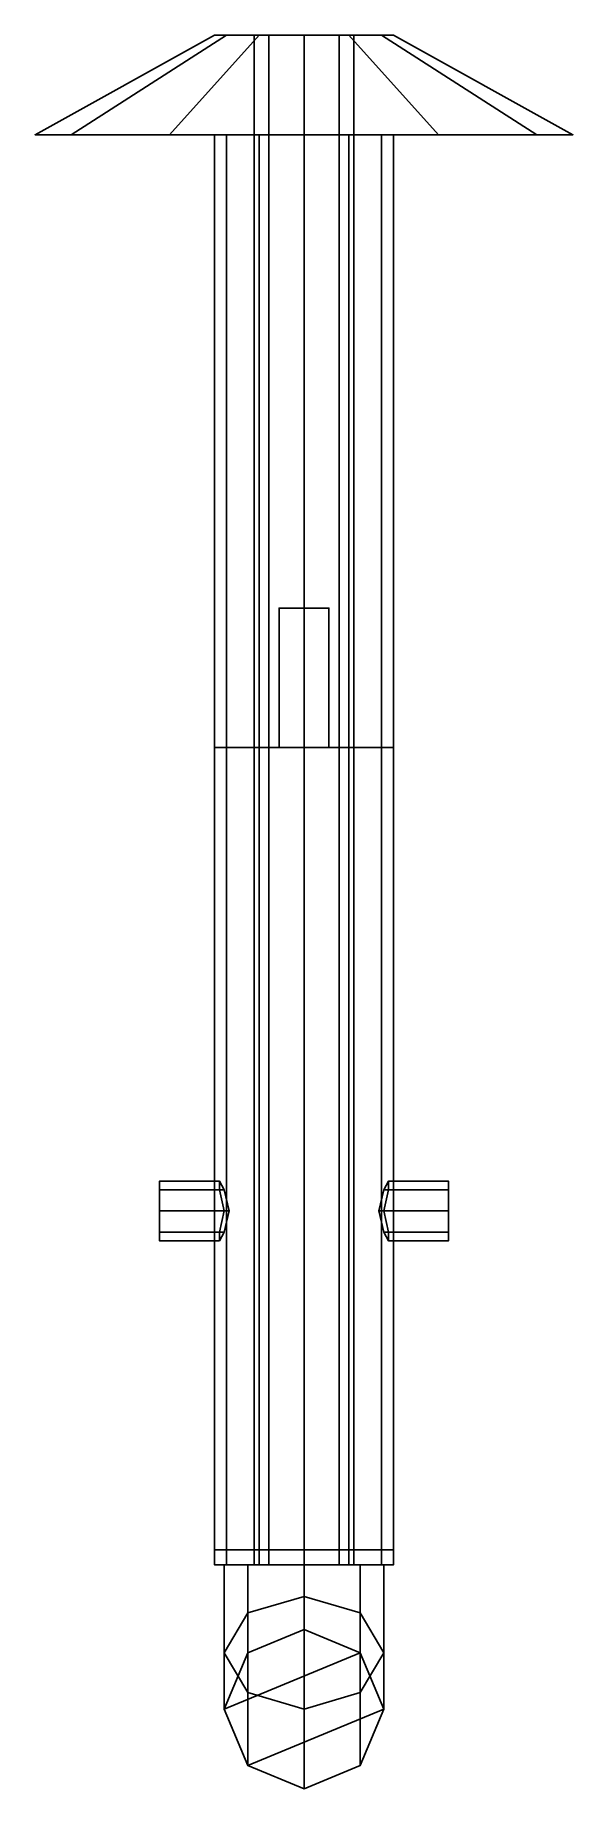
# Model space of a CAD drawing. Extents: x -0.54 to 0.54, y -1.16 to 2.36.
import ezdxf

# ---------------------------------------------------------------- set-up
doc = ezdxf.new("R2010")
doc.units = 0
doc.layers.add('LAUNCHER', color=1, linetype='CONTINUOUS')

msp = doc.modelspace()

# ---------------------------------------------------------------- linework, layer by layer
at = {"layer": 'LAUNCHER'}
for points in [[(-0.4677, 2.16, -0.25), (-0.54, 2.16, 0.02), (-0.18, 2.36, 0.02), (-0.1559, 2.36, -0.07)], [(-0.54, 2.16, 0.02), (-0.4677, 2.16, 0.29), (-0.1559, 2.36, 0.11), (-0.18, 2.36, 0.02)], [(-0.27, 2.16, -0.4477), (-0.4677, 2.16, -0.25), (-0.1559, 2.36, -0.07), (-0.09, 2.36, -0.1359)], [(-0.4677, 2.16, 0.29), (-0.27, 2.16, 0.4877), (-0.09, 2.36, 0.1759), (-0.1559, 2.36, 0.11)], [(0, 2.16, -0.52), (-0.27, 2.16, -0.4477), (-0.09, 2.36, -0.1359), (0, 2.36, -0.16)], [(-0.27, 2.16, 0.4877), (0, 2.16, 0.56), (0, 2.36, 0.2), (-0.09, 2.36, 0.1759)], [(-0.1559, 2.36, -0.07), (-0.18, 2.36, 0.02), (-0.1, 2.36, 0.02), (-0.0707, 2.36, -0.0507)], [(-0.18, 2.36, 0.02), (-0.1559, 2.36, 0.11), (-0.0707, 2.36, 0.0907), (-0.1, 2.36, 0.02)], [(-0.09, 2.36, -0.1359), (-0.1559, 2.36, -0.07), (-0.0707, 2.36, -0.0507)], [(-0.1559, 2.36, 0.11), (-0.09, 2.36, 0.1759), (-0.0707, 2.36, 0.0907)], [(-0.1, 2.36, 0.02), (-0.0707, 2.36, 0.0907), (-0.0707, 0.93, 0.0907), (-0.1, 0.93, 0.02)], [(-0.0707, 2.36, -0.0507), (-0.1, 2.36, 0.02), (-0.1, -0.71, 0.02), (-0.0707, -0.71, -0.0507)], [(0, 2.36, -0.16), (-0.09, 2.36, -0.1359), (-0.0707, 2.36, -0.0507), (0, 2.36, -0.08)], [(-0.09, 2.36, 0.1759), (0, 2.36, 0.2), (0, 2.36, 0.12), (-0.0707, 2.36, 0.0907)], [(-0.0707, 2.36, 0.0907), (0, 2.36, 0.12), (0, 0.93, 0.12), (-0.0707, 0.93, 0.0907)], [(0, 2.36, -0.08), (-0.0707, 2.36, -0.0507), (-0.0707, -0.71, -0.0507), (0, -0.71, -0.08)], [(0.27, 2.16, -0.4477), (0, 2.16, -0.52), (0, 2.36, -0.16), (0.09, 2.36, -0.1359)], [(0, 2.16, 0.56), (0.27, 2.16, 0.4877), (0.09, 2.36, 0.1759), (0, 2.36, 0.2)], [(0, 2.36, 0.12), (0.0707, 2.36, 0.0907), (0.0707, 0.93, 0.0907), (0, 0.93, 0.12)], [(0.0707, 2.36, -0.0507), (0, 2.36, -0.08), (0, -0.71, -0.08), (0.0707, -0.71, -0.0507)], [(0.09, 2.36, -0.1359), (0, 2.36, -0.16), (0, 2.36, -0.08), (0.0707, 2.36, -0.0507)], [(0, 2.36, 0.2), (0.09, 2.36, 0.1759), (0.0707, 2.36, 0.0907), (0, 2.36, 0.12)], [(0.0707, 2.36, 0.0907), (0.1, 2.36, 0.02), (0.1, 0.93, 0.02), (0.0707, 0.93, 0.0907)], [(0.1, 2.36, 0.02), (0.0707, 2.36, -0.0507), (0.0707, -0.71, -0.0507), (0.1, -0.71, 0.02)], [(0.1559, 2.36, -0.07), (0.09, 2.36, -0.1359), (0.0707, 2.36, -0.0507)], [(0.18, 2.36, 0.02), (0.1559, 2.36, -0.07), (0.0707, 2.36, -0.0507), (0.1, 2.36, 0.02)], [(0.09, 2.36, 0.1759), (0.1559, 2.36, 0.11), (0.0707, 2.36, 0.0907)], [(0.1559, 2.36, 0.11), (0.18, 2.36, 0.02), (0.1, 2.36, 0.02), (0.0707, 2.36, 0.0907)], [(0.4677, 2.16, -0.25), (0.27, 2.16, -0.4477), (0.09, 2.36, -0.1359), (0.1559, 2.36, -0.07)], [(0.27, 2.16, 0.4877), (0.4677, 2.16, 0.29), (0.1559, 2.36, 0.11), (0.09, 2.36, 0.1759)], [(0.54, 2.16, 0.02), (0.4677, 2.16, -0.25), (0.1559, 2.36, -0.07), (0.18, 2.36, 0.02)], [(0.4677, 2.16, 0.29), (0.54, 2.16, 0.02), (0.18, 2.36, 0.02), (0.1559, 2.36, 0.11)], [(-0.18, 2.16, 0.02), (-0.1559, 2.16, 0.11), (-0.4677, 2.16, 0.29), (-0.54, 2.16, 0.02)], [(-0.1559, 2.16, -0.07), (-0.18, 2.16, 0.02), (-0.54, 2.16, 0.02), (-0.4677, 2.16, -0.25)], [(-0.1559, 2.16, 0.11), (-0.09, 2.16, 0.1759), (-0.27, 2.16, 0.4877), (-0.4677, 2.16, 0.29)], [(-0.09, 2.16, -0.1359), (-0.1559, 2.16, -0.07), (-0.4677, 2.16, -0.25), (-0.27, 2.16, -0.4477)], [(-0.09, 2.16, 0.1759), (0, 2.16, 0.2), (0, 2.16, 0.56), (-0.27, 2.16, 0.4877)], [(0, 2.16, -0.16), (-0.09, 2.16, -0.1359), (-0.27, 2.16, -0.4477), (0, 2.16, -0.52)], [(-0.1559, 2.16, 0.11), (-0.18, 2.16, 0.02), (-0.18, 0.93, 0.02), (-0.1559, 0.93, 0.11)], [(-0.18, 2.16, 0.02), (-0.1559, 2.16, -0.07), (-0.1559, -0.71, -0.07), (-0.18, -0.71, 0.02)], [(-0.09, 2.16, 0.1759), (-0.1559, 2.16, 0.11), (-0.1559, 0.93, 0.11), (-0.09, 0.93, 0.1759)], [(-0.1559, 2.16, -0.07), (-0.09, 2.16, -0.1359), (-0.09, -0.71, -0.1359), (-0.1559, -0.71, -0.07)], [(0, 2.16, 0.2), (-0.09, 2.16, 0.1759), (-0.09, 0.93, 0.1759), (0, 0.93, 0.2)], [(-0.09, 2.16, -0.1359), (0, 2.16, -0.16), (0, -0.71, -0.16), (-0.09, -0.71, -0.1359)], [(0.09, 2.16, 0.1759), (0, 2.16, 0.2), (0, 0.93, 0.2), (0.09, 0.93, 0.1759)], [(0, 2.16, -0.16), (0.09, 2.16, -0.1359), (0.09, -0.71, -0.1359), (0, -0.71, -0.16)], [(0, 2.16, 0.2), (0.09, 2.16, 0.1759), (0.27, 2.16, 0.4877), (0, 2.16, 0.56)], [(0.09, 2.16, -0.1359), (0, 2.16, -0.16), (0, 2.16, -0.52), (0.27, 2.16, -0.4477)], [(0.1559, 2.16, 0.11), (0.09, 2.16, 0.1759), (0.09, 0.93, 0.1759), (0.1559, 0.93, 0.11)], [(0.09, 2.16, -0.1359), (0.1559, 2.16, -0.07), (0.1559, -0.71, -0.07), (0.09, -0.71, -0.1359)], [(0.1559, 2.16, -0.07), (0.09, 2.16, -0.1359), (0.27, 2.16, -0.4477), (0.4677, 2.16, -0.25)], [(0.09, 2.16, 0.1759), (0.1559, 2.16, 0.11), (0.4677, 2.16, 0.29), (0.27, 2.16, 0.4877)], [(0.18, 2.16, 0.02), (0.1559, 2.16, 0.11), (0.1559, 0.93, 0.11), (0.18, 0.93, 0.02)], [(0.1559, 2.16, -0.07), (0.18, 2.16, 0.02), (0.18, -0.71, 0.02), (0.1559, -0.71, -0.07)], [(0.18, 2.16, 0.02), (0.1559, 2.16, -0.07), (0.4677, 2.16, -0.25), (0.54, 2.16, 0.02)], [(0.1559, 2.16, 0.11), (0.18, 2.16, 0.02), (0.54, 2.16, 0.02), (0.4677, 2.16, 0.29)], [(-0.05, 1.21, 0.29), (-0.05, 1.21, 0.1866), (-0.05, 0.93, 0.1866), (-0.05, 0.93, 0.29)], [(0.05, 1.21, 0.29), (0.05, 1.21, 0.1866), (0, 1.21, 0.2), (-0.05, 1.21, 0.29)], [(0.05, 0.93, 0.29), (0.05, 1.21, 0.29), (-0.05, 1.21, 0.29), (-0.05, 0.93, 0.29)], [(-0.05, 1.21, 0.29), (0, 1.21, 0.2), (-0.05, 1.21, 0.1866), (-0.05, 1.21, 0.29)], [(0.05, 0.93, 0.1866), (0.05, 1.21, 0.1866), (0.05, 1.21, 0.29), (0.05, 0.93, 0.29)], [(-0.1, 0.93, 0.02), (-0.18, 0.93, 0.02), (-0.18, -0.68, 0.02), (-0.1, -0.68, 0.02)], [(-0.1, 0.93, 0.02), (-0.0707, 0.93, 0.0907), (-0.1559, 0.93, 0.11), (-0.18, 0.93, 0.02)], [(-0.0707, 0.93, 0.0907), (-0.0707, 0.93, 0.0907), (-0.09, 0.93, 0.1759), (-0.1559, 0.93, 0.11)], [(-0.0707, 0.93, 0.0907), (0, 0.93, 0.12), (0, 0.93, 0.2), (-0.09, 0.93, 0.1759)], [(-0.05, 0.93, 0.29), (0, 0.93, 0.2), (0.05, 0.93, 0.1866), (0.05, 0.93, 0.29)], [(-0.05, 0.93, 0.29), (-0.05, 0.93, 0.1866), (0, 0.93, 0.2), (-0.05, 0.93, 0.29)], [(0, 0.93, 0.12), (0.0707, 0.93, 0.0907), (0.09, 0.93, 0.1759), (0, 0.93, 0.2)], [(0.0707, 0.93, 0.0907), (0.0707, 0.93, 0.0907), (0.1559, 0.93, 0.11), (0.09, 0.93, 0.1759)], [(0.0707, 0.93, 0.0907), (0.1, 0.93, 0.02), (0.18, 0.93, 0.02), (0.1559, 0.93, 0.11)], [(0.18, 0.93, 0.02), (0.1, 0.93, 0.02), (0.1, -0.68, 0.02), (0.18, -0.68, 0.02)], [(-0.17, 0.0424, 0.0424), (-0.17, 0.06), (-0.29, 0.06), (-0.29, 0.0424, 0.0424)], [(-0.17, 0.06), (-0.16, 0.0424, -0.0424), (-0.29, 0.0424, -0.0424), (-0.29, 0.06)], [(-0.29, 0.0424, -0.0424), (-0.29, -0.06), (-0.29, -0.0424, 0.0424), (-0.29, 0.06)], [(-0.29, 0.06), (-0.29, -0.0424, 0.0424), (-0.29, 0, 0.06), (-0.29, 0.0424, 0.0424)], [(-0.16, 0, 0.06), (-0.17, 0.0424, 0.0424), (-0.29, 0.0424, 0.0424), (-0.29, 0, 0.06)], [(-0.16, 0.0424, -0.0424), (-0.15, 0, -0.06), (-0.29, 0, -0.06), (-0.29, 0.0424, -0.0424)], [(-0.29, 0, -0.06), (-0.29, -0.0424, -0.0424), (-0.29, -0.06), (-0.29, 0.0424, -0.0424)], [(0.15, 0, -0.06), (0.16, 0.0424, -0.0424), (0.29, 0.0424, -0.0424), (0.29, 0, -0.06)], [(0.16, 0.0424, -0.0424), (0.17, 0.06), (0.29, 0.06), (0.29, 0.0424, -0.0424)], [(0.17, 0.0424, 0.0424), (0.16, 0, 0.06), (0.29, 0, 0.06), (0.29, 0.0424, 0.0424)], [(0.17, 0.06), (0.17, 0.0424, 0.0424), (0.29, 0.0424, 0.0424), (0.29, 0.06)], [(0.29, -0.0424, -0.0424), (0.29, 0.06), (0.29, 0.0424, 0.0424), (0.29, -0.06)], [(0.29, 0, -0.06), (0.29, 0.0424, -0.0424), (0.29, 0.06), (0.29, -0.0424, -0.0424)], [(0.29, -0.06), (0.29, 0.0424, 0.0424), (0.29, 0, 0.06), (0.29, -0.0424, 0.0424)], [(0.16, -0.0424, -0.0424), (0.15, 0, -0.06), (0.29, 0, -0.06), (0.29, -0.0424, -0.0424)], [(0.16, 0, 0.06), (0.17, -0.0424, 0.0424), (0.29, -0.0424, 0.0424), (0.29, 0, 0.06)], [(-0.17, -0.0424, 0.0424), (-0.16, 0, 0.06), (-0.29, 0, 0.06), (-0.29, -0.0424, 0.0424)], [(-0.15, 0, -0.06), (-0.16, -0.0424, -0.0424), (-0.29, -0.0424, -0.0424), (-0.29, 0, -0.06)], [(-0.17, -0.06), (-0.17, -0.0424, 0.0424), (-0.29, -0.0424, 0.0424), (-0.29, -0.06)], [(-0.16, -0.0424, -0.0424), (-0.17, -0.06), (-0.29, -0.06), (-0.29, -0.0424, -0.0424)], [(0.17, -0.06), (0.16, -0.0424, -0.0424), (0.29, -0.0424, -0.0424), (0.29, -0.06)], [(0.17, -0.0424, 0.0424), (0.17, -0.06), (0.29, -0.06), (0.29, -0.0424, 0.0424)], [(-0.1559, -0.68, 0.11), (-0.18, -0.68, 0.02), (-0.18, -0.71, 0.02), (-0.1559, -0.71, 0.11)], [(-0.0707, -0.68, 0.0907), (-0.1, -0.68, 0.02), (-0.18, -0.68, 0.02), (-0.1559, -0.68, 0.11)], [(-0.09, -0.68, 0.1759), (-0.1559, -0.68, 0.11), (-0.1559, -0.71, 0.11), (-0.09, -0.71, 0.1759)], [(-0.0707, -0.68, 0.0907), (-0.0707, -0.68, 0.0907), (-0.1559, -0.68, 0.11), (-0.09, -0.68, 0.1759)], [(-0.1, -0.68, 0.02), (-0.0707, -0.68, 0.0907), (-0.0707, -0.71, 0.0907), (-0.1, -0.71, 0.02)], [(0, -0.68, 0.2), (-0.09, -0.68, 0.1759), (-0.09, -0.71, 0.1759), (0, -0.71, 0.2)], [(0, -0.68, 0.12), (-0.0707, -0.68, 0.0907), (-0.09, -0.68, 0.1759), (0, -0.68, 0.2)], [(-0.0707, -0.68, 0.0907), (0, -0.68, 0.12), (0, -0.71, 0.12), (-0.0707, -0.71, 0.0907)], [(0.09, -0.68, 0.1759), (0, -0.68, 0.2), (0, -0.71, 0.2), (0.09, -0.71, 0.1759)], [(0, -0.68, 0.12), (0.0707, -0.68, 0.0907), (0.0707, -0.71, 0.0907), (0, -0.71, 0.12)], [(0.0707, -0.68, 0.0907), (0, -0.68, 0.12), (0, -0.68, 0.2), (0.09, -0.68, 0.1759)], [(0.0707, -0.68, 0.0907), (0.1, -0.68, 0.02), (0.1, -0.71, 0.02), (0.0707, -0.71, 0.0907)], [(0.1, -0.68, 0.02), (0.0707, -0.68, 0.0907), (0.1559, -0.68, 0.11), (0.18, -0.68, 0.02)], [(0.0707, -0.68, 0.0907), (0.0707, -0.68, 0.0907), (0.09, -0.68, 0.1759), (0.1559, -0.68, 0.11)], [(0.1559, -0.68, 0.11), (0.09, -0.68, 0.1759), (0.09, -0.71, 0.1759), (0.1559, -0.71, 0.11)], [(0.18, -0.68, 0.02), (0.1559, -0.68, 0.11), (0.1559, -0.71, 0.11), (0.18, -0.71, 0.02)], [(-0.16, -0.71, 0.02), (-0.1131, -0.71, 0.1331), (-0.1559, -0.71, 0.11), (-0.18, -0.71, 0.02)], [(-0.1131, -0.71, -0.0931), (-0.16, -0.71, 0.02), (-0.18, -0.71, 0.02), (-0.1559, -0.71, -0.07)], [(-0.16, -0.8868, 0.0932), (-0.1131, -0.8068, 0.1732), (-0.1131, -0.71, 0.1331), (-0.16, -0.71, 0.02)], [(-0.1131, -0.9668, 0.0132), (-0.16, -0.8868, 0.0932), (-0.16, -0.71, 0.02), (-0.1131, -0.71, -0.0931)], [(-0.1131, -0.71, 0.1331), (-0.09, -0.71, 0.1759), (-0.09, -0.71, 0.1759), (-0.1559, -0.71, 0.11)], [(-0.1131, -0.71, -0.0931), (-0.1559, -0.71, -0.07), (-0.1559, -0.71, -0.07), (-0.09, -0.71, -0.1359)], [(-0.1131, -0.8068, 0.1732), (0, -0.7736, 0.2064), (0, -0.71, 0.18), (-0.1131, -0.71, 0.1331)], [(0, -0.9999, -0.0199), (-0.1131, -0.9668, 0.0132), (-0.1131, -0.71, -0.0931), (0, -0.71, -0.14)], [(-0.1131, -0.71, 0.1331), (0, -0.71, 0.18), (0, -0.71, 0.2), (-0.09, -0.71, 0.1759)], [(0, -0.71, -0.14), (-0.1131, -0.71, -0.0931), (-0.09, -0.71, -0.1359), (0, -0.71, -0.16)], [(0.0707, -0.71, 0.0907), (-0.1, -0.71, 0.02), (-0.0707, -0.71, 0.0907), (0, -0.71, 0.12)], [(0.1, -0.71, 0.02), (-0.0707, -0.71, -0.0507), (-0.1, -0.71, 0.02), (0.0707, -0.71, 0.0907)], [(0.0707, -0.71, -0.0507), (0, -0.71, -0.08), (-0.0707, -0.71, -0.0507), (0.1, -0.71, 0.02)], [(0, -0.7736, 0.2064), (0.1131, -0.8068, 0.1732), (0.1131, -0.71, 0.1331), (0, -0.71, 0.18)], [(0.1131, -0.9668, 0.0132), (0, -0.9999, -0.0199), (0, -0.71, -0.14), (0.1131, -0.71, -0.0931)], [(0.1131, -0.71, -0.0931), (0, -0.71, -0.14), (0, -0.71, -0.16), (0.09, -0.71, -0.1359)], [(0, -0.71, 0.18), (0.1131, -0.71, 0.1331), (0.09, -0.71, 0.1759), (0, -0.71, 0.2)], [(0.1131, -0.71, -0.0931), (0.09, -0.71, -0.1359), (0.09, -0.71, -0.1359), (0.1559, -0.71, -0.07)], [(0.1131, -0.71, 0.1331), (0.1559, -0.71, 0.11), (0.1559, -0.71, 0.11), (0.09, -0.71, 0.1759)], [(0.1131, -0.8068, 0.1732), (0.16, -0.8868, 0.0932), (0.16, -0.71, 0.02), (0.1131, -0.71, 0.1331)], [(0.16, -0.8868, 0.0932), (0.1131, -0.9668, 0.0132), (0.1131, -0.71, -0.0931), (0.16, -0.71, 0.02)], [(0.16, -0.71, 0.02), (0.1131, -0.71, -0.0931), (0.1559, -0.71, -0.07), (0.18, -0.71, 0.02)], [(0.1131, -0.71, 0.1331), (0.16, -0.71, 0.02), (0.18, -0.71, 0.02), (0.1559, -0.71, 0.11)], [(-0.1131, -0.8869, 0.27), (0, -0.84, 0.27), (0, -0.7736, 0.2064), (-0.1131, -0.8068, 0.1732)], [(0, -0.84, 0.27), (0.1131, -0.8869, 0.27), (0.1131, -0.8068, 0.1732), (0, -0.7736, 0.2064)], [(-0.16, -1, 0.27), (-0.1131, -0.8869, 0.27), (-0.1131, -0.8068, 0.1732), (-0.16, -0.8868, 0.0932)], [(0.1131, -0.8869, 0.27), (0.16, -1, 0.27), (0.16, -0.8868, 0.0932), (0.1131, -0.8068, 0.1732)], [(-0.16, -1, 0.27), (0.1131, -0.8869, 0.27), (0, -0.84, 0.27), (-0.1131, -0.8869, 0.27)], [(-0.1131, -1.1131, 0.27), (-0.16, -1, 0.27), (-0.16, -0.8868, 0.0932), (-0.1131, -0.9668, 0.0132)], [(-0.1131, -1.1131, 0.27), (0.16, -1, 0.27), (0.1131, -0.8869, 0.27), (-0.16, -1, 0.27)], [(0.16, -1, 0.27), (0.1131, -1.1131, 0.27), (0.1131, -0.9668, 0.0132), (0.16, -0.8868, 0.0932)], [(0, -1.16, 0.27), (-0.1131, -1.1131, 0.27), (-0.1131, -0.9668, 0.0132), (0, -0.9999, -0.0199)], [(0.1131, -1.1131, 0.27), (0, -1.16, 0.27), (0, -0.9999, -0.0199), (0.1131, -0.9668, 0.0132)], [(0, -1.16, 0.27), (0.1131, -1.1131, 0.27), (0.16, -1, 0.27), (-0.1131, -1.1131, 0.27)]]:
    msp.add_3dface(points, dxfattribs=at)

doc.saveas('drawing.dxf')
